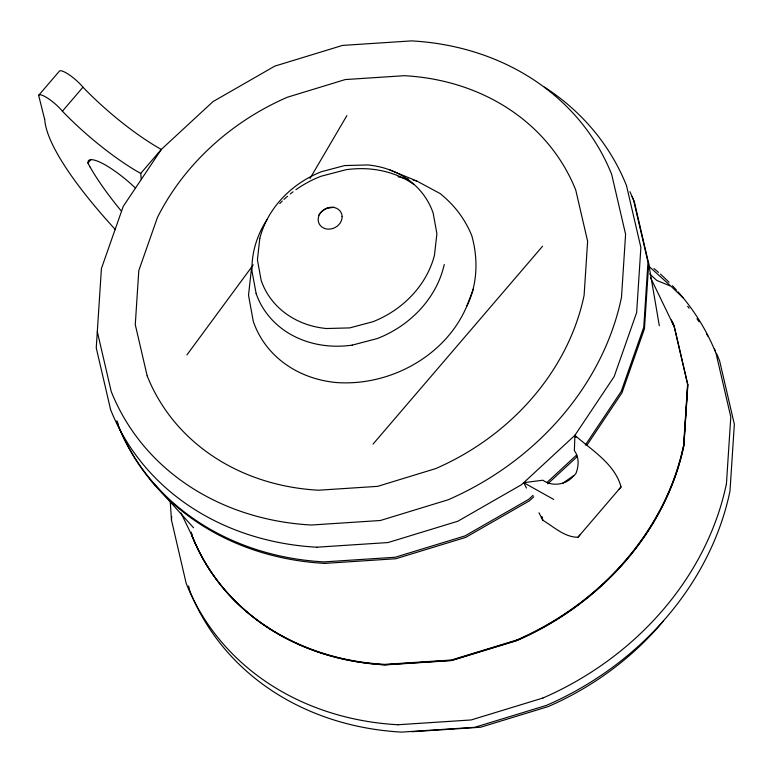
<?xml version="1.0" encoding="UTF-8"?>
<svg xmlns="http://www.w3.org/2000/svg" width="773" height="773" viewBox="0 0 773 773"><rect width="100%" height="100%" fill="white"/><g stroke="black" fill="none" stroke-linecap="round" stroke-linejoin="round"><path stroke-width="1.16" d="M562.57 483.376L573.498 475.801C566.677 484.951 552.038 486.951 542.907 480.226L523.736 482.671L526.461 488.043M626.545 185.791L640.875 247.466L636.643 312.553L614.139 376.635L574.899 435.325L574.368 450.611C579.315 457.287 578.851 466.051 575.933 473.453L573.479 476.323M170.176 500.701L171.461 520.016L186.177 583.354A282.193 243.147 -25.8 0 0 398.085 724.755M171.461 520.016L171.693 516.441M621.492 297.402L625.589 234.267L611.694 174.447A266.53 229.649 -25.8 0 0 411.555 40.892L342.545 45.414L274.821 66.111L213.01 101.592L161.306 149.421L140.734 173.432L141.246 179.307M632.082 196.429A274.773 236.751 -25.8 0 1 634.382 201.966L648.692 263.641L644.46 328.738L621.956 392.81L586.707 445.538M683.805 445.422L687.757 384.596M726.446 483.753L730.794 416.908L716.088 353.57A282.193 243.147 -25.8 0 0 678.008 291.808M251.554 267.941L248.519 295.199L253.264 321.317A114.829 98.934 -25.8 0 0 336.216 382.529C389.611 386.471 445.683 356.169 466.815 306.156C477.598 284.425 478.265 259.013 471.849 235.871C465.027 218.875 454.292 205 440.166 193.579L416.724 180.988L389.776 169.925M89.881 166.755L87.909 163.016L88.257 161.016A43.597 10.01 40.6 0 1 135.575 188.177M466.815 306.156L473.405 289.131M310.031 178.466L346.884 115.621M585.335 445.064L621.25 391.341L643.754 327.269L647.987 262.173L633.657 200.507A274.773 236.751 -25.8 0 0 629.908 191.656M186.931 354.894L253.254 264.849M538.984 512.75L542.801 520.268C553.855 526.78 564.464 537.303 577.972 537.245L579.905 534.945M619.115 489.222L621.048 486.932C614.922 464.003 591.683 450.147 574.899 435.325L521.601 484.642L457.877 521.215L388.056 542.549L316.911 547.197M38.631 95.35A17.576 4.039 40.6 0 1 48.235 98.548A17.576 4.039 40.6 0 1 62.41 111.206L82.962 87.194A95.118 21.837 40.6 0 0 161.325 149.45L123.245 206.362L101.418 268.511L96.248 347.86L110.578 409.535M87.909 163.016L90.953 159.46M373.03 444.108L542.598 246.201M577.972 537.245L621.048 486.932M533.08 495.309L528.713 499.348L464.979 535.921L395.167 557.256L324.022 561.903A274.773 236.751 -25.8 0 1 117.67 424.251M547.062 482.371L576.764 454.891M533.795 496.778L529.418 500.817L465.694 537.39L395.882 558.734L324.737 563.382M547.767 483.84L577.479 456.36M516.567 640.092L451.316 660.036L384.828 664.374A256.8 221.262 -25.8 0 1 191.975 535.728M542.849 698.048L471.153 719.963L398.085 724.736M352.256 345.116L377.282 338.555A100.577 86.653 -25.8 0 0 444.253 264.482M384.993 664.712L451.48 660.374L516.731 640.43A267.12 230.161 -25.8 0 0 683.786 445.422M411.874 731.722L480.642 727.229L548.125 706.609A276.27 238.045 -25.8 0 0 663.582 620.825M334.042 207.222L327.163 208.333A15.914 13.711 -25.8 0 0 318.64 215.242M398.105 176.775L408.482 179.123M413.197 180.186L416.724 180.988M523.736 482.671L553.69 499.426M648.962 266.347L671.003 286.261L656.808 280.454L649.716 273.98M671.563 286.764L683.313 298.069M150.3 479.762L193.53 527.737M650.644 277.874L674.211 326.612L687.593 384.249L683.641 445.084A267.12 230.161 -25.8 0 1 516.567 640.083M574.899 435.325L575.914 437.431M180.998 512.972L191.994 535.718M541.728 516.837L542.801 520.268L541.941 516.76M44.534 118.868L38.65 95.359L59.221 71.348A17.576 4.039 40.6 0 1 68.807 74.537A17.576 4.039 40.6 0 1 82.982 87.194M674.375 326.96L687.854 384.78L683.892 445.615A267.12 230.161 -25.8 0 1 516.818 640.604L451.577 660.557L385.089 664.906A256.8 221.262 -25.8 0 1 192.235 536.249L191.704 533.892M191.173 532.191L192.158 536.056A256.8 221.262 -25.8 0 0 384.993 664.732M147.179 375.871L135.275 324.65L138.792 270.589L157.479 217.368A237.504 204.642 -25.8 0 1 287.266 97.263L345.26 79.561L404.347 75.696A228.219 196.642 -25.8 0 1 575.74 190.032L587.625 241.263L584.108 295.325A237.398 204.545 -25.8 0 1 435.624 468.622L377.649 486.352L318.553 490.217A228.219 196.642 -25.8 0 1 147.16 375.881M188.641 586.021L189.733 590.707A282.193 243.147 -25.8 0 0 401.641 732.108L474.709 727.316L546.405 705.401A293.537 252.926 -25.8 0 0 729.983 491.106L734.35 424.261L719.634 360.923A282.193 243.147 -25.8 0 0 716.426 353.261M97.311 331.646L111.206 391.467A266.53 229.649 -25.8 0 0 311.355 525.022L380.364 520.5L448.079 499.802A277.246 238.886 -25.8 0 0 621.473 297.402M117.583 422.222L118.395 425.71A274.773 236.751 -25.8 0 0 324.737 563.391M116.878 420.754L117.689 424.242M256.134 293.46L252.008 271.236A100.577 86.653 -25.8 0 1 267.091 219.455M648.692 263.641L659.321 325.762M654.006 268.55A282.193 243.147 -25.8 0 1 658.577 272.463M660.374 274.057A282.193 243.147 -25.8 0 1 669.07 282.3M672.394 285.701A282.193 243.147 -25.8 0 1 676.433 290.049M726.427 483.753A293.537 252.926 -25.8 0 1 542.849 698.038M672.191 321.645A256.8 221.262 -25.8 0 1 674.481 327.134M671.457 320.022A256.8 221.262 -25.8 0 1 674.22 326.612M672.104 321.462A256.8 221.262 -25.8 0 1 674.385 326.95M316.911 547.216A274.773 236.751 -25.8 0 1 110.558 409.545M115.496 229.726A244.741 56.197 40.6 0 1 44.728 119.013M140.754 173.461A95.118 21.837 40.6 0 1 62.41 111.206M544.395 87.078A274.773 236.751 -25.8 0 1 626.565 185.791M413.681 184.303A98.77 85.107 -25.8 0 0 345.956 169.731L320.93 176.283A100.577 86.653 -25.8 0 0 295.904 189.723M352.256 345.116A98.77 85.107 -25.8 0 1 256.105 293.469M279.816 203.502A100.577 86.653 -25.8 0 1 282.28 201.019M283.981 199.405A100.577 86.653 -25.8 0 1 287.508 196.265M290.242 193.994A100.577 86.653 -25.8 0 1 293.044 191.81M120.965 210.623A223.532 51.327 40.6 0 1 89.939 166.794M714.436 348.923A282.193 243.147 -25.8 0 1 715.44 351.087M687.641 306.33A282.193 243.147 -25.8 0 1 689.13 308.195M696.985 318.776A282.193 243.147 -25.8 0 1 699.024 321.761M706.648 334.023A282.193 243.147 -25.8 0 1 707.836 336.12M259.805 238.345L257.419 259.796L261.148 280.357A90.364 77.86 -25.8 0 0 326.428 328.525L349.744 327.897L372.876 321.742A93.977 80.972 -25.8 0 0 434.484 255.129L436.89 233.678L433.16 213.116A90.364 77.86 -25.8 0 0 367.88 164.949L344.565 165.577L321.433 171.722A93.977 80.972 -25.8 0 0 259.825 238.345M342.12 216.498A12.194 10.503 -25.8 0 0 329.762 207.377A12.387 10.677 -25.8 0 0 318.176 219.899A12.194 10.503 -25.8 0 0 330.535 229.021A12.387 10.677 -25.8 0 0 342.11 216.498"/></g></svg>
